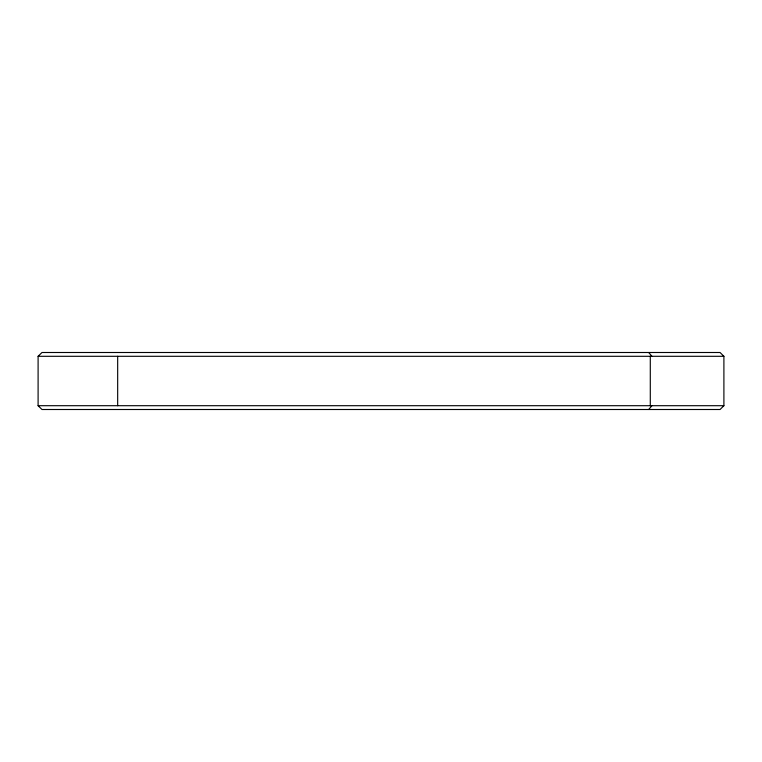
<?xml version="1.0" encoding="UTF-8"?>
<svg xmlns="http://www.w3.org/2000/svg" width="762" height="762" viewBox="0 0 762 762"><rect width="100%" height="100%" fill="white"/><g stroke="black" fill="none" stroke-linecap="round" stroke-linejoin="round"><path stroke-width="1.14" d="M648.71 409.499L651.91 405.698M723.9 405.698L720.061 409.499L41.977 409.499L38.1 405.698L38.1 356.302L41.977 352.501L720.061 352.501L723.9 356.302L723.9 405.698L38.1 405.698M38.1 356.302L723.9 356.302M648.71 352.501L651.91 356.302M650.291 356.302L650.291 405.698M117.672 356.302L117.672 405.698"/></g></svg>
